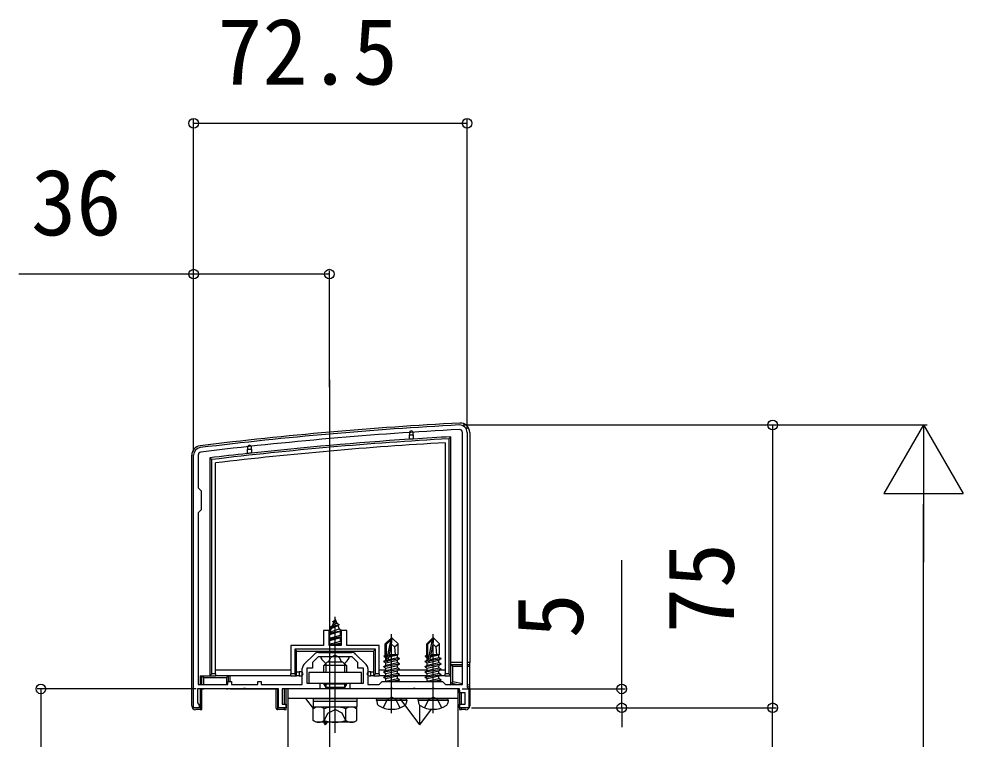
# Model space of a CAD drawing. Units: millimetres, scale not verified. Extents: x -1050 to 1050, y -1571 to 1561.
# Drawn here: x 430.2 to 680.5, y 95.9 to 286.9 of the extents above; entities that cross this region are included whole.
import ezdxf
from ezdxf.enums import TextEntityAlignment as Align

# ---------------------------------------------------------------- set-up
doc = ezdxf.new("R2010")
doc.units = ezdxf.units.MM
doc.header["$LTSCALE"] = 8
for name, color, linetype in [('0-2_YKK_11', 7, 'Continuous'), ('0-4_YKK_12', 2, 'Continuous'), ('0-5_YKK_13', 4, 'Continuous'), ('0-6_YKK_D', 6, 'Continuous')]:
    doc.layers.add(name, color=color, linetype=linetype)
doc.styles.add('ＭＳ ゴシック', font='')
doc.styles.get('ＭＳ ゴシック').set_extended_font_data('MS Gothic')

msp = doc.modelspace()

# ---------------------------------------------------------------- linework, layer by layer
at = {"layer": '0-2_YKK_11'}
for p, q in [((547.801, 110.4), (547.801, 177.2)), ((505.74, 115.636), (508.565, 118.461)), ((509.625, 118.9), (518.377, 118.9)), ((519.437, 118.461), (522.262, 115.636))]:
    msp.add_line(p, q, dxfattribs=at)
for points in [[(549.001, 177.2), (549.001, 109.7), (549.501, 109.2), (549.501, 104.2), (547.001, 104.2), (547.001, 105.2), (548.501, 105.2), (548.501, 108.2), (547.001, 108.2), (547.001, 109.2), (540.459, 109.2), (540.276, 109.32), (539.726, 109.32), (539.543, 109.2), (535.459, 109.2), (535.276, 109.32), (534.726, 109.32), (534.543, 109.2), (529.459, 109.2), (529.276, 109.32), (528.726, 109.32), (528.543, 109.2), (518.001, 109.2), (518.001, 110.7), (521.501, 110.7), (521.501, 114.7), (520.001, 114.7), (520.001, 116.2), (518.501, 117.7), (514.459, 117.7), (514.276, 117.82), (513.726, 117.82), (513.543, 117.7), (509.501, 117.7), (508.001, 116.2), (508.001, 114.7), (506.501, 114.7), (506.501, 110.7), (510.001, 110.7), (510.001, 109.2)], [(510.001, 109.2), (500.001, 109.2), (500.001, 105.2), (501.001, 105.2), (501.001, 104.2), (499.001, 104.2), (499.001, 109.2), (490.459, 109.2), (490.276, 109.32), (489.726, 109.32), (489.543, 109.2), (477.501, 109.2), (477.501, 105.492), (477.751, 105.196), (478.001, 104.9), (478.001, 104.2), (476.501, 104.2), (476.501, 171.2)], [(477.701, 171.2), (477.701, 162.5), (478.501, 161.7), (478.501, 156.7), (477.701, 155.9), (477.701, 110.4), (485.601, 110.4), (485.601, 111.2), (486.501, 111.2), (486.501, 110.4), (493.501, 110.4), (493.501, 111.2), (494.401, 111.2), (494.401, 110.4), (505.301, 110.4), (505.301, 114.576)], [(522.701, 114.576), (522.701, 110.4), (525.701, 110.4), (526.501, 111.2), (542.501, 111.2), (543.301, 110.4), (547.801, 110.4)]]:
    msp.add_lwpolyline(points, dxfattribs=at)
for centre, radius, start, end in [((599.782, -819.399), 999.996, 93.03159, 96.98007), ((599.782, -819.399), 998.796, 93.03159, 96.98007), ((547.001, 177.2), 2, 359.99999, 93.0316), ((547.001, 177.2), 0.8, 359.99999, 93.03161), ((478.501, 171.2), 2, 96.98007, 179.99999), ((478.501, 171.2), 0.8, 96.98007, 179.99999), ((509.625, 117.4), 1.5, 90.00002, 135.00001), ((518.377, 117.4), 1.5, 44.99999, 89.99998), ((506.801, 114.576), 1.5, 134.99999, 179.99998), ((521.201, 114.576), 1.5, 0.00002, 45.00001)]:
    msp.add_arc(centre, radius, start, end, dxfattribs=at)
at = {"layer": '0-4_YKK_12'}
msp.add_line((512.501, 191.2), (512.501, -412.8), dxfattribs=at)
at = {"layer": '0-5_YKK_13'}
for p, q in [((533.701, 177.104), (533.701, 176.604)), ((533.701, 176.604), (534.701, 176.604)), ((533.701, 175.404), (533.701, 176.604)), ((534.701, 176.604), (534.701, 177.104)), ((534.701, 176.604), (534.701, 175.47)), ((544.201, 175.545), (544.201, 113.2)), ((549.701, 177.2), (549.701, 116.2)), ((490.801, 173.322), (490.801, 172.822)), ((490.801, 172.822), (491.801, 172.822)), ((490.801, 171.622), (490.801, 172.822)), ((491.801, 172.822), (491.801, 173.322)), ((491.801, 172.822), (491.801, 171.732)), ((543.201, 174.487), (543.201, 113.2)), ((476.001, 104.698), (476.001, 171.2)), ((480.801, 170.472), (481.301, 170.028)), ((482.301, 113.2), (482.301, 169.14)), ((514.001, 127.7), (513.254, 125.897)), ((514.001, 114.2), (514.001, 128.354)), ((514.001, 127.7), (514.425, 126.676)), ((512.969, 125.208), (512.577, 124.263)), ((512.601, 125.42), (515.051, 126.215)), ((512.601, 125.52), (513.254, 125.897)), ((512.601, 125.42), (512.969, 125.208)), ((512.969, 125.208), (514.7, 126.012)), ((513.254, 125.897), (514.425, 126.676)), ((513.401, 127.01), (513.654, 126.864)), ((514.425, 126.676), (515.051, 126.315)), ((514.7, 126.012), (515.051, 126.215)), ((514.7, 126.012), (515.07, 125.118)), ((515.051, 126.215), (515.051, 126.315)), ((512.401, 124.015), (515.751, 124.725)), ((512.401, 123.915), (515.601, 124.593)), ((512.401, 124.161), (512.577, 124.263)), ((512.401, 123.599), (512.526, 123.527)), ((515.601, 123.055), (512.401, 122.419)), ((512.401, 122.319), (515.601, 122.955)), ((515.367, 124.403), (512.526, 123.527)), ((512.526, 122.643), (512.526, 123.527)), ((512.526, 122.643), (515.476, 123.438)), ((515.476, 122.732), (512.526, 121.937)), ((512.577, 124.263), (515.07, 125.118)), ((515.07, 125.118), (515.751, 124.725)), ((515.367, 124.403), (515.601, 124.538)), ((515.367, 124.403), (515.476, 124.139)), ((515.476, 123.438), (515.476, 124.139)), ((515.476, 123.438), (515.601, 123.366)), ((515.476, 122.732), (515.601, 122.804)), ((515.476, 121.848), (515.476, 122.732)), ((515.751, 124.7), (515.751, 124.725)), ((528.851, 122.7), (527.301, 121.15)), ((529.151, 122.7), (528.851, 122.7)), ((528.851, 122.276), (528.851, 122.7)), ((529.001, 102.8), (529.001, 123.7)), ((529.001, 121.078), (529.001, 122.7)), ((529.001, 121.078), (529.151, 122.7)), ((529.151, 122.7), (530.701, 121.15)), ((539.851, 122.7), (538.301, 121.15)), ((540.151, 122.7), (539.851, 122.7)), ((539.851, 122.276), (539.851, 122.7)), ((540.001, 102.8), (540.001, 123.7)), ((540.001, 121.078), (540.001, 122.7)), ((540.001, 121.078), (540.151, 122.7)), ((540.151, 122.7), (541.701, 121.15)), ((512.401, 122.571), (512.526, 122.643)), ((512.401, 122.009), (512.526, 121.937)), ((512.401, 120.829), (515.601, 121.465)), ((515.601, 121.365), (512.401, 120.729)), ((512.401, 120.981), (512.526, 121.053)), ((512.526, 121.053), (512.526, 121.937)), ((512.526, 121.053), (515.476, 121.848)), ((515.476, 121.142), (513.836, 120.7)), ((515.476, 121.848), (515.601, 121.776)), ((515.476, 121.142), (515.601, 121.214)), ((515.476, 120.7), (515.476, 121.142)), ((525.701, 113.2), (525.701, 120.7)), ((527.301, 118.181), (527.301, 121.15)), ((527.601, 121.026), (528.851, 122.276)), ((527.601, 116.748), (527.601, 121.026)), ((527.669, 116.577), (528.851, 122.276)), ((528.091, 116.693), (529.001, 121.078)), ((529.744, 120.347), (530.701, 121.15)), ((530.701, 118.3), (530.701, 121.15)), ((538.301, 118.181), (538.301, 121.15)), ((538.601, 121.026), (539.851, 122.276)), ((538.601, 116.748), (538.601, 121.026)), ((538.669, 116.577), (539.851, 122.276)), ((539.091, 116.693), (540.001, 121.078)), ((540.744, 120.347), (541.701, 121.15)), ((541.701, 118.3), (541.701, 121.15)), ((503.301, 119.7), (503.301, 113.2)), ((524.701, 119.7), (503.301, 119.7)), ((517.597, 117.7), (510.405, 117.7)), ((514.001, 118.158), (512.856, 117.549)), ((514.001, 97.578), (514.001, 118.989)), ((514.001, 118.158), (515.146, 117.549)), ((524.701, 113.2), (524.701, 119.7)), ((527.001, 118.008), (527.301, 118.181)), ((527.001, 118.008), (527.601, 118.124)), ((527.001, 117.792), (527.001, 118.008)), ((527.001, 117.792), (527.601, 117.891)), ((527.001, 117.792), (527.451, 117.532)), ((527.301, 118.3), (527.601, 118.3)), ((528.305, 117.725), (530.551, 118.232)), ((528.366, 118.017), (530.084, 118.3)), ((528.421, 118.284), (528.505, 118.3)), ((528.425, 118.3), (530.701, 118.3)), ((530.701, 118.3), (530.551, 118.232)), ((530.551, 117.568), (530.551, 118.232)), ((538.001, 118.008), (538.301, 118.181)), ((538.001, 118.008), (538.601, 118.124)), ((538.001, 117.792), (538.001, 118.008)), ((538.001, 117.792), (538.601, 117.891)), ((538.001, 117.792), (538.451, 117.532)), ((538.301, 118.3), (538.601, 118.3)), ((539.305, 117.725), (541.551, 118.232)), ((539.366, 118.017), (541.084, 118.3)), ((539.421, 118.284), (539.505, 118.3)), ((539.425, 118.3), (541.701, 118.3)), ((541.701, 118.3), (541.551, 118.232)), ((541.551, 117.568), (541.551, 118.232)), ((511.001, 115.4), (512.001, 116.4)), ((511.001, 113.6), (511.001, 115.4)), ((517.001, 115.4), (511.001, 115.4)), ((511.541, 115.94), (511.541, 113.6)), ((512.001, 116.4), (516.001, 116.4)), ((512.283, 116.4), (512.856, 117.549)), ((515.719, 116.4), (515.146, 117.549)), ((517.001, 115.4), (516.001, 116.4)), ((516.461, 115.94), (516.461, 113.6)), ((517.001, 115.4), (517.001, 113.6)), ((526.901, 116.55), (527.614, 116.669)), ((527.669, 116.578), (526.901, 116.45)), ((526.901, 116.45), (526.901, 116.55)), ((526.901, 116.45), (527.451, 116.132)), ((526.901, 115.15), (531.101, 115.85)), ((531.101, 115.75), (526.901, 115.05)), ((527.451, 117.532), (527.604, 117.567)), ((527.451, 116.868), (527.451, 117.532)), ((527.451, 116.132), (530.551, 116.832)), ((527.451, 115.468), (527.451, 116.132)), ((527.451, 114.732), (530.551, 115.432)), ((531.101, 117.15), (528.075, 116.646)), ((528.103, 116.75), (531.101, 117.25)), ((528.161, 117.028), (530.551, 117.568)), ((531.101, 117.25), (530.551, 117.568)), ((531.101, 117.15), (530.551, 116.832)), ((530.551, 116.168), (530.551, 116.832)), ((531.101, 115.85), (530.551, 116.168)), ((531.101, 115.75), (530.551, 115.432)), ((530.551, 114.768), (530.551, 115.432)), ((531.101, 117.15), (531.101, 117.25)), ((531.101, 115.75), (531.101, 115.85)), ((537.901, 116.55), (538.614, 116.669)), ((538.669, 116.578), (537.901, 116.45)), ((537.901, 116.45), (537.901, 116.55)), ((537.901, 116.45), (538.451, 116.132)), ((537.901, 115.15), (542.101, 115.85)), ((542.101, 115.75), (537.901, 115.05)), ((538.451, 117.532), (538.604, 117.567)), ((538.451, 116.868), (538.451, 117.532)), ((538.451, 116.132), (541.551, 116.832)), ((538.451, 115.468), (538.451, 116.132)), ((538.451, 114.732), (541.551, 115.432)), ((542.101, 117.15), (539.075, 116.646)), ((539.103, 116.75), (542.101, 117.25)), ((539.161, 117.028), (541.551, 117.568)), ((542.101, 117.25), (541.551, 117.568)), ((542.101, 117.15), (541.551, 116.832)), ((541.551, 116.168), (541.551, 116.832)), ((542.101, 115.85), (541.551, 116.168)), ((542.101, 115.75), (541.551, 115.432)), ((541.551, 114.768), (541.551, 115.432)), ((542.101, 117.15), (542.101, 117.25)), ((542.101, 115.75), (542.101, 115.85)), ((547.801, 116.2), (544.701, 116.2)), ((544.701, 115.7), (547.801, 115.7)), ((545.201, 111.11), (545.201, 115.2)), ((549.701, 116.2), (549.001, 116.2)), ((549.001, 115.7), (549.67, 115.7)), ((549.001, 115.2), (549.609, 115.2)), ((549.609, 115.2), (549.609, 110.228)), ((478.201, 112.7), (478.201, 110.4)), ((478.201, 112.7), (480.801, 112.7)), ((478.701, 110.4), (478.701, 112.7)), ((480.801, 112.7), (482.301, 112.7)), ((482.301, 113.2), (481.301, 113.2)), ((502.301, 114.2), (482.301, 114.2)), ((482.301, 113.2), (482.301, 112.7)), ((502.301, 112.7), (482.301, 112.7)), ((485.701, 112.7), (485.701, 111.124)), ((486.201, 111.2), (486.201, 112.7)), ((503.301, 113.2), (502.301, 113.2)), ((502.301, 112.7), (502.301, 113.2)), ((503.801, 113.7), (504.501, 113.7)), ((504.501, 112.7), (503.801, 112.7)), ((504.501, 113.7), (504.501, 112.7)), ((505.001, 113.7), (504.501, 113.7)), ((504.501, 112.7), (505.001, 112.7)), ((523.501, 113.7), (523.001, 113.7)), ((523.001, 112.7), (523.501, 112.7)), ((523.501, 112.7), (523.501, 113.7)), ((523.501, 113.7), (524.201, 113.7)), ((524.201, 112.7), (523.501, 112.7)), ((525.701, 113.2), (524.701, 113.2)), ((527.451, 114.2), (525.701, 114.2)), ((525.701, 113.2), (525.701, 112.7)), ((527.451, 112.7), (525.701, 112.7)), ((526.901, 115.05), (526.901, 115.15)), ((526.901, 115.05), (527.451, 114.732)), ((526.901, 113.75), (531.101, 114.45)), ((531.101, 114.35), (526.901, 113.65)), ((526.901, 113.65), (526.901, 113.75)), ((526.901, 113.65), (527.451, 113.332)), ((526.901, 112.35), (531.101, 113.05)), ((531.101, 112.95), (526.901, 112.25)), ((527.451, 114.068), (527.451, 114.732)), ((527.451, 113.332), (530.551, 114.032)), ((527.451, 112.668), (527.451, 113.332)), ((531.101, 114.45), (530.551, 114.768)), ((531.101, 114.35), (530.551, 114.032)), ((530.551, 113.368), (530.551, 114.032)), ((531.101, 113.05), (530.551, 113.368)), ((531.101, 112.95), (530.551, 112.632)), ((538.451, 112.7), (530.668, 112.7)), ((538.451, 114.2), (530.841, 114.2)), ((531.101, 114.35), (531.101, 114.45)), ((531.101, 112.95), (531.101, 113.05)), ((537.901, 115.05), (537.901, 115.15)), ((537.901, 115.05), (538.451, 114.732)), ((537.901, 113.75), (542.101, 114.45)), ((542.101, 114.35), (537.901, 113.65)), ((537.901, 113.65), (537.901, 113.75)), ((537.901, 113.65), (538.451, 113.332)), ((537.901, 112.35), (542.101, 113.05)), ((542.101, 112.95), (537.901, 112.25)), ((538.451, 114.068), (538.451, 114.732)), ((538.451, 113.332), (541.551, 114.032)), ((538.451, 112.668), (538.451, 113.332)), ((542.101, 114.45), (541.551, 114.768)), ((542.101, 114.35), (541.551, 114.032)), ((541.551, 113.368), (541.551, 114.032)), ((542.101, 113.05), (541.551, 113.368)), ((542.101, 112.95), (541.551, 112.632)), ((543.201, 112.7), (541.668, 112.7)), ((543.201, 114.2), (541.841, 114.2)), ((542.101, 114.35), (542.101, 114.45)), ((542.101, 112.95), (542.101, 113.05)), ((544.201, 113.2), (543.201, 113.2)), ((543.201, 112.7), (543.201, 113.2)), ((543.201, 112.7), (544.701, 112.7)), ((544.701, 110.4), (544.701, 112.7)), ((479.201, 110.4), (479.201, 112.2)), ((511.001, 110.5), (511.001, 110.7)), ((511.001, 110.5), (511.541, 109.564)), ((517.001, 110.5), (511.001, 110.5)), ((517.001, 110.7), (517.001, 110.5)), ((526.901, 112.25), (526.901, 112.35)), ((526.901, 112.25), (527.451, 111.932)), ((527.451, 111.932), (530.551, 112.632)), ((527.451, 111.268), (527.451, 111.932)), ((528.401, 111.2), (531.101, 111.65)), ((531.101, 111.55), (529.001, 111.2)), ((530.407, 111.2), (530.551, 111.232)), ((530.551, 111.968), (530.551, 112.632)), ((531.101, 111.65), (530.551, 111.968)), ((531.101, 111.55), (530.551, 111.232)), ((530.551, 111.2), (530.551, 111.232)), ((531.101, 111.55), (531.101, 111.65)), ((537.901, 112.25), (537.901, 112.35)), ((537.901, 112.25), (538.451, 111.932)), ((538.451, 111.932), (541.551, 112.632)), ((538.451, 111.268), (538.451, 111.932)), ((539.401, 111.2), (542.101, 111.65)), ((542.101, 111.55), (540.001, 111.2)), ((541.407, 111.2), (541.551, 111.232)), ((541.551, 111.968), (541.551, 112.632)), ((542.101, 111.65), (541.551, 111.968)), ((542.101, 111.55), (541.551, 111.232)), ((541.551, 111.2), (541.551, 111.232)), ((542.101, 111.55), (542.101, 111.65)), ((544.701, 110.7), (545.201, 111.11)), ((546.201, 110.4), (544.701, 110.7)), ((547.782, 110.594), (545.201, 111.11)), ((549.609, 110.228), (549.001, 110.35)), ((478.201, 109.2), (478.201, 103.7)), ((478.701, 103.731), (478.701, 109.2)), ((478.701, 109.2), (479.201, 109.2)), ((485.201, 109.2), (479.201, 109.2)), ((485.201, 109.2), (485.701, 109.2)), ((486.201, 109.2), (485.701, 109.2)), ((486.201, 109.2), (498.801, 109.2)), ((498.301, 109.2), (498.301, 104.232)), ((498.801, 103.7), (498.801, 109.2)), ((500.501, 109.2), (500.501, 105.2)), ((546.701, 109.2), (500.501, 109.2)), ((501.001, 103.731), (501.001, 109.2)), ((501.501, 109.2), (501.501, 24.2)), ((546.501, 109.2), (501.501, 109.2)), ((546.501, 109.2), (546.501, 24.2)), ((547.001, 108.9), (547.001, 103.731)), ((547.501, 105.2), (547.501, 108.2)), ((549.67, 109.706), (549.001, 109.84)), ((549.452, 109.24), (549.701, 109.19)), ((549.701, 109.19), (549.701, 104.698)), ((546.501, 106.7), (501.501, 106.7)), ((508.286, 103.987), (506.251, 106.7)), ((508.251, 106.7), (519.751, 106.7)), ((508.251, 104.4), (508.251, 105.9)), ((519.751, 105.9), (508.251, 105.9)), ((519.751, 105.9), (519.751, 104.4)), ((525.001, 106.2), (525.089, 106.7)), ((525.001, 106.2), (525.142, 105.398)), ((525.001, 106.2), (533.001, 106.2)), ((525.089, 106.7), (532.913, 106.7)), ((536.501, 99.7), (531.251, 106.7)), ((533.001, 106.2), (532.859, 105.398)), ((533.001, 106.2), (532.913, 106.7)), ((536.001, 106.2), (536.089, 106.7)), ((536.001, 106.2), (536.142, 105.398)), ((536.001, 106.2), (544.001, 106.2)), ((536.089, 106.7), (543.913, 106.7)), ((544.001, 106.2), (543.859, 105.398)), ((544.001, 106.2), (543.913, 106.7)), ((478.201, 103.7), (476.999, 103.7)), ((500.501, 103.7), (498.801, 103.7)), ((500.501, 104.2), (500.501, 103.7)), ((509.001, 104.4), (508.227, 103.953)), ((508.227, 100.846), (508.227, 103.953)), ((519.751, 104.4), (508.251, 104.4)), ((519.001, 104.4), (509.001, 104.4)), ((511.114, 100.846), (511.114, 103.953)), ((516.888, 100.846), (516.888, 103.953)), ((519.001, 104.4), (519.774, 103.953)), ((519.774, 100.846), (519.774, 103.953)), ((536.501, 99.7), (536.501, 104.825)), ((536.501, 99.7), (539.586, 103.813)), ((547.501, 103.7), (547.501, 104.2)), ((548.703, 103.7), (547.501, 103.7)), ((509.001, 100.4), (508.227, 100.846)), ((519.001, 100.4), (509.001, 100.4)), ((511.501, 99.7), (510.976, 100.4)), ((511.501, 99.7), (512.026, 100.4)), ((511.501, 99.7), (511.501, 100.4)), ((519.001, 100.4), (519.774, 100.846))]:
    msp.add_line(p, q, dxfattribs=at)
for points in [[(544.201, 113.2), (544.701, 112.7), (544.701, 176.074), (544.201, 175.545)], [(480.801, 170.472), (480.801, 112.7), (481.301, 113.2), (481.301, 170.028)], [(512.601, 125.42), (512.601, 125.52), (515.051, 126.315)], [(513.401, 127.01), (513.401, 127.11), (513.868, 127.38)], [(525.701, 120.7), (517.101, 120.7), (517.101, 124.7), (515.601, 124.7), (515.601, 120.7), (512.401, 120.7), (512.401, 124.7), (510.901, 124.7), (510.901, 120.7), (502.301, 120.7), (502.301, 113.2)], [(529.001, 121.078), (529.744, 120.347), (529.901, 118.3)], [(540.001, 121.078), (540.744, 120.347), (540.901, 118.3)], [(503.301, 119.7), (503.801, 119.2), (524.201, 119.2)], [(503.801, 112.7), (503.801, 113.7), (503.801, 119.2)], [(524.701, 119.7), (524.201, 119.2), (524.201, 113.7), (524.201, 112.7)], [(526.901, 116.55), (527.451, 116.868), (527.601, 116.901)], [(526.901, 115.15), (527.451, 115.468), (530.551, 116.168)], [(537.901, 116.55), (538.451, 116.868), (538.601, 116.901)], [(537.901, 115.15), (538.451, 115.468), (541.551, 116.168)], [(544.701, 115.7), (545.201, 115.2), (547.801, 115.2)], [(478.701, 112.7), (479.201, 112.2), (485.201, 112.2)], [(485.701, 112.7), (485.201, 112.2), (485.201, 110.4)], [(502.301, 112.7), (503.801, 112.7), (503.301, 113.2)], [(524.701, 113.2), (524.201, 112.7), (525.701, 112.7)], [(526.901, 113.75), (527.451, 114.068), (530.551, 114.768)], [(526.901, 112.35), (527.451, 112.668), (530.551, 113.368)], [(537.901, 113.75), (538.451, 114.068), (541.551, 114.768)], [(537.901, 112.35), (538.451, 112.668), (541.551, 113.368)], [(511.541, 110.7), (511.541, 109.564), (511.541, 109.2)], [(517.001, 110.5), (516.461, 109.564), (511.541, 109.564)], [(516.461, 110.7), (516.461, 109.564), (516.461, 109.2)], [(527.334, 111.2), (527.451, 111.268), (530.551, 111.968)], [(538.334, 111.2), (538.451, 111.268), (541.551, 111.968)], [(519.751, 106.7), (519.751, 105.9), (508.251, 105.9), (508.251, 106.7)], [(526.743, 104.205), (527.856, 106.437), (529.001, 107.046)], [(531.259, 104.205), (530.146, 106.437), (529.001, 107.046)], [(537.743, 104.205), (538.856, 106.437), (540.001, 107.046)], [(542.259, 104.205), (541.146, 106.437), (540.001, 107.046)], [(510.951, 100.397), (512.101, 102.755), (514.001, 103.765)], [(517.051, 100.397), (515.901, 102.755), (514.001, 103.765)]]:
    msp.add_lwpolyline(points, dxfattribs=at)
msp.add_lwpolyline([(521.001, 113.6), (507.001, 113.6), (507.001, 110.7), (521.001, 110.7)], close=True, dxfattribs=at)
for centre, radius, start, end in [((599.63, -819.422), 1000.5, 93.01138, 96.97129), ((547.201, 177.2), 2.5, 0, 93.01138), ((599.782, -819.403), 996.5, 93.1974, 96.82845), ((599.782, -819.403), 997, 93.80034, 96.21767), ((534.201, 177.104), 0.5, 90, 180), ((599.782, -819.403), 997, 93.74275, 93.80034), ((534.201, 177.104), 0.5, 0, 90), ((599.782, -819.403), 997, 93.16701, 93.74275), ((478.501, 171.2), 2.5, 96.97129, 180), ((599.782, -819.403), 995.5, 93.25826, 96.77738), ((491.301, 173.322), 0.5, 90, 180), ((491.301, 173.322), 0.5, 0, 90), ((599.782, -819.403), 997, 96.27548, 96.85395), ((599.782, -819.403), 997, 96.21767, 96.27548), ((510.405, 117.546), 0.154, 90, 207.28096), ((517.597, 117.546), 0.154, 332.71904, 90), ((514.001, 119.4), 4.2, 207.28096, 234.69714), ((514.001, 119.4), 4.2, 305.30286, 332.71904), ((527.849, 116.748), 0.248, 180, 347.19096), ((538.849, 116.748), 0.248, 180, 347.19096), ((505.001, 113.2), 0.5, 360, 90), ((505.001, 113.2), 0.5, 270, 0), ((523.001, 113.2), 0.5, 90, 180), ((523.001, 113.2), 0.5, 180, 270), ((526.029, 105.554), 0.9, 190, 237.94412), ((531.973, 105.554), 0.9, 302.05588, 350), ((537.029, 105.554), 0.9, 190, 237.94412), ((542.973, 105.554), 0.9, 302.05588, 350), ((509.671, 101.844), 2.556, 55.61708, 124.38292), ((514.001, 94.846), 9.554, 72.41276, 107.58724), ((518.331, 101.844), 2.556, 55.61708, 124.38292), ((529.001, 110.3), 6.5, 237.94412, 302.05588), ((540.001, 110.3), 6.5, 237.94412, 302.05588), ((509.671, 102.955), 2.556, 235.61708, 304.38292), ((514.001, 109.953), 9.554, 252.41276, 287.58724), ((518.331, 102.955), 2.556, 235.61708, 304.38292)]:
    msp.add_arc(centre, radius, start, end, dxfattribs=at)
for centre, major_axis, ratio, start_param, end_param in [((549.64, 115.2), (0, 0.5), 0.061163, 0, 1.5707963), ((549.67, 116.2), (0, 0.5), 0.061163, 3.1415927, 4.712389), ((549.64, 110.222), (0, 0.51), 0.059966, 1.5587586, 3.129555), ((549.67, 109.196), (0, 0.51), 0.059966, 4.7003513, 6.2711476), ((477.003, 104.702), (-0.71, -0.71), 0.99628, 5.4996506, 7.06672), ((478.201, 103.731), (-0.5, 0), 0.061163, 1.5707963, 3.1415927), ((498.801, 104.232), (0, 0.532), 0.940706, 1.5707963, 3.1415927), ((500.501, 103.731), (-0.5, 0), 0.061163, 1.5707963, 3.1415927), ((547.501, 103.731), (-0.5, 0), 0.061163, 0, 1.5707963), ((548.699, 104.702), (0.71, -0.71), 0.99628, 5.4996506, 7.06672)]:
    msp.add_ellipse(centre, major_axis=major_axis, ratio=ratio, start_param=start_param, end_param=end_param, dxfattribs=at)
at = {"layer": '0-6_YKK_D'}
for p, q in [((476.501, 172.2), (476.501, 260.2)), ((476.501, 259.2), (549.001, 259.2)), ((549.001, 178.2), (549.001, 260.2)), ((476.501, 172.2), (476.501, 220.2)), ((512.501, 189.197), (512.501, 220.2)), ((548.001, 179.2), (671.001, 179.2)), ((548.001, 179.2), (631.001, 179.2)), ((630.001, 179.2), (630.001, 104.2)), ((670.001, 179.2), (659.501, 161.013)), ((670.001, 179.2), (680.501, 161.013)), ((670.001, 179.2), (670.001, 142.827)), ((659.501, 161.013), (680.501, 161.013)), ((670.001, -224.8), (670.001, 158.2)), ((590.001, 109.2), (590.001, 143.309)), ((477.201, 109.2), (435.001, 109.2)), ((436.001, 109.2), (436.001, 19.2)), ((547.701, 109.2), (591.001, 109.2)), ((590.001, 104.2), (590.001, 109.2)), ((550.201, 104.2), (631.001, 104.2)), ((550.201, 104.2), (591.001, 104.2)), ((550.201, 104.2), (631.001, 104.2)), ((590.001, 104.2), (590.001, 99.1)), ((630.001, 84.2), (630.001, 104.2))]:
    msp.add_line(p, q, dxfattribs=at)
msp.add_lwpolyline([(512.501, 219.2), (476.501, 219.2), (430.174, 219.2)], dxfattribs=at)
for centre in [(476.501, 259.2), (549.001, 259.2), (476.501, 219.2), (512.501, 219.2), (630.001, 179.2), (436.001, 109.2), (590.001, 109.2), (590.001, 104.2), (630.001, 104.2), (630.001, 104.2)]:
    msp.add_circle(centre, 1.275, dxfattribs=at)

# ---------------------------------------------------------------- texts
at = {"layer": '0-6_YKK_D', "style": 'ＭＳ ゴシック'}
for s, p in [('72.5', (482.751, 264.2)), ('36', (433.401, 224.2))]:
    msp.add_text(s, height=17.6, dxfattribs=at).set_placement(p, align=Align.BOTTOM_LEFT)
for s, p in [('75', (625.001, 123.973)), ('5', (585.001, 122.627))]:
    msp.add_text(s, height=17.6, rotation=90, dxfattribs=at).set_placement(p, align=Align.BOTTOM_LEFT)

doc.saveas('drawing.dxf')
